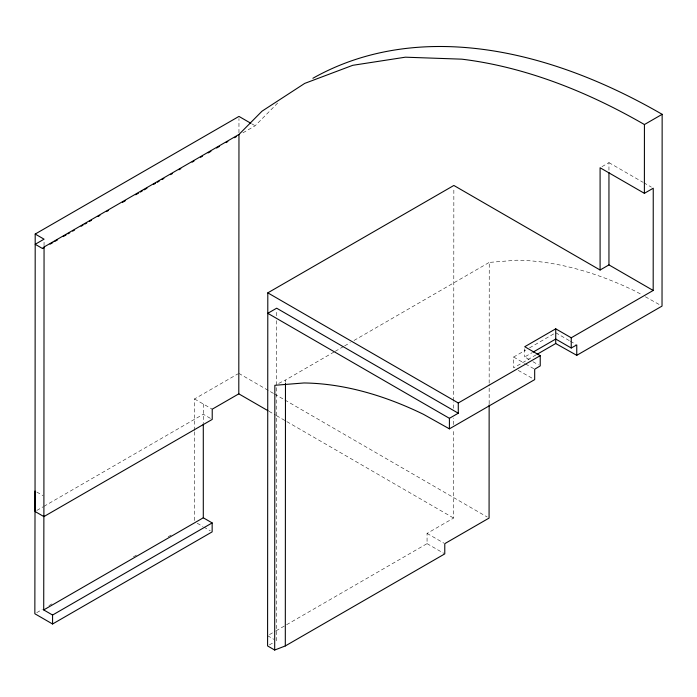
<?xml version="1.0" encoding="UTF-8"?>
<svg xmlns="http://www.w3.org/2000/svg" width="697" height="697" viewBox="0 0 697 697"><rect width="100%" height="100%" fill="white"/><g stroke="black" fill="none" stroke-linecap="round" stroke-linejoin="round"><path stroke-width="0.52" stroke-dasharray="3.48 2.61" d="M44.05 245.71L44.059 241.354M194.428 520.537L194.489 431.521M194.489 430.432L194.507 398.945L237.86 373.914M203.297 404.033L203.289 422.887M238.958 132.744L238.966 118.586M276.448 640.822L276.648 320.158M276.648 315.811L276.657 310.383M285.474 382.209L285.474 380.039L334.299 351.846M276.029 630.829L427.061 543.634L427.061 533.405L453.642 518.063L453.695 428.934M453.703 424.586L453.703 418.061M453.712 408.276L453.712 401.76M453.712 400.67L453.852 187.632M489.155 403.833L489.163 384.256M489.163 383.167L489.242 262.403L516.59 260.208A467.53 269.931 60 0 1 636.117 291.581L641.676 294.692M608.951 170.251L608.951 162.636L601.859 166.722M242.922 132.831L255.154 125.774L279.009 101.684M43.894 506.362L203.289 414.253L212.219 419.42M36.802 510.457L43.005 506.876M335.24 351.305L343.691 346.426M344.632 345.886L350.269 342.636M354.024 340.467L489.242 262.403M36.723 612.663L42.36 609.413M48.929 605.623L52.684 603.454M133.415 556.851L137.17 554.681M168.143 536.795L171.898 534.634M536.08 354.878L513.637 367.833L513.637 357.038L525.799 350.025M529.537 347.864L553.854 333.828M529.284 359.582L524.728 356.951L532.238 352.612M269.469 634.618L275.097 631.369M269.364 644.917L273.79 642.355M278.713 383.385L285.474 380.039M645.37 296.765L660.181 305.051M518.211 370.395L532.848 378.593M608.951 162.636L642.878 182.222M643.819 182.771L651.364 187.118M532.935 361.691L538.406 364.853M251.556 123.691L255.154 125.774M555.727 332.748L569.449 340.685M570.364 341.216L575.853 344.388M513.637 357.038L524.614 363.39M525.529 363.921L533.771 368.687M238.801 373.374L273.616 393.5M274.557 394.049L283.967 399.486M284.907 400.026L487.194 516.991M268.955 411.282L275.55 415.098M276.491 415.639L285.918 421.084M286.859 421.633L453.642 518.063M194.507 398.945L212.228 409.191M427.061 533.405L443.85 543.111M427.061 543.634L443.841 553.34M197.225 523.238L202.827 526.479M203.759 527.019L210.285 530.792M36.81 492.038L43.014 495.628M267.587 635.699L273.79 639.28M524.728 348.761L524.728 356.951"/><path stroke-width="1.05" d="M250.659 123.169L238.966 116.416L35.198 234.053L35.033 511.476L43.894 516.599L212.219 419.42L212.228 409.191L238.801 393.849L238.966 134.451L262.037 111.163L304.72 83.396L352.752 65.309L405.375 57.189L461.771 59.167A701.626 405.088 60 0 1 644.429 124.545L662.15 114.317L662.028 306.088L576.759 355.322L555.718 343.534L537.012 354.337M43.894 516.599L44.059 246.982L238.966 134.451M35.042 491.019L34.85 613.752L52.571 623.998L52.571 615.042L212.158 522.916L203.297 517.793L203.289 423.968M212.158 522.916L212.149 531.872L52.571 623.998M608.951 172.429L608.951 264.895L600.091 270.009L453.852 185.463L267.805 292.853L267.587 645.936L274.688 650.04L285.308 645.945L444.773 553.88L444.782 543.651L489.076 518.071L489.146 404.922M274.688 650.04L274.853 385.293L303.97 382.967A467.53 269.931 60 0 1 423.497 414.332L449.408 428.847L534.677 379.621L534.686 369.218L540.227 365.908L540.227 355.679L524.728 346.723L555.736 328.827L571.235 337.784L653.185 290.475L653.246 188.207L644.385 193.322L600.091 167.75L600.091 270.009M285.308 645.945L285.474 383.298M449.408 428.847L449.417 418.322L458.277 413.208L458.277 402.979L540.227 355.679M555.718 343.534L555.718 339.221M533.179 352.063L555.727 339.047L555.736 328.827M576.759 355.322L576.767 344.919L571.235 348.003L571.235 337.784M644.385 193.322L644.429 124.545M52.571 615.042L43.711 609.927L43.876 516.076M35.198 234.053L44.059 239.176L35.198 244.29L42.526 248.533L44.059 246.982M42.526 248.533L44.408 247.444M50.053 244.185L52.876 242.556M54.758 241.467L57.581 239.838M63.227 236.579L66.049 234.95M67.931 233.87L69.813 232.781M72.636 231.151L74.518 230.062M81.105 226.264L82.987 225.175M84.86 224.085L86.742 223.005M89.564 221.376L91.446 220.287M98.033 216.479L99.915 215.399M106.502 211.592L108.383 210.511M122.498 202.357L125.321 200.727M135.671 194.759L138.494 193.13M140.376 192.041L142.258 190.952M144.131 189.872L146.954 188.234M153.54 184.435L155.422 183.346M157.304 182.265L159.186 181.176M162.009 179.547L163.891 178.458M170.477 174.659L172.359 173.57M178.946 169.772L180.828 168.683M192.119 162.166L194.001 161.077M200.588 157.278L202.47 156.189M208.107 152.931L210.93 151.301M216.575 148.043L219.398 146.414M225.985 142.606L227.867 141.526M234.453 137.718L236.335 136.638M43.711 609.927L203.297 517.793M555.727 339.047L571.235 348.003M608.951 264.895L653.185 290.475M267.805 292.853L458.277 402.979M458.277 413.208L276.657 308.205L267.796 313.319L449.417 418.322M238.801 393.849L268.014 410.733M312.892 78.273A701.626 405.088 60 0 1 662.15 114.317"/></g></svg>
